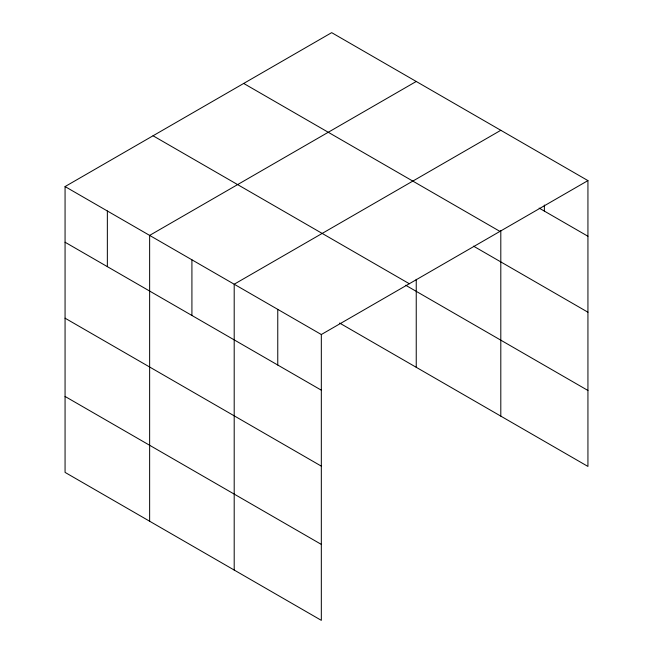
<?xml version="1.0" encoding="UTF-8"?>
<svg xmlns="http://www.w3.org/2000/svg" width="653" height="653" viewBox="0 0 653 653"><rect width="100%" height="100%" fill="white"/><g stroke="black" fill="none" stroke-linecap="round" stroke-linejoin="round"><path stroke-width="0.98" d="M587.937 180.603L331.675 32.65L65.063 186.57L65.063 472.397L321.325 620.35L321.325 334.524L587.937 180.603L587.937 466.43L339.601 323.055M500.802 230.517L500.802 416.124M416.239 81.47L149.635 235.398L149.635 521.225M500.802 130.298L234.198 284.218L234.198 570.045M539.141 208.087L587.937 236.255M243.691 83.445L499.953 231.399M473.498 246.14L587.937 312.216M153.047 135.775L409.309 283.729M405.668 285.239L587.937 390.47M65.063 186.57L321.325 334.524M65.063 242.23L321.325 390.184M65.063 318.182L321.325 466.136M65.063 396.444L321.325 544.398M544.365 205.034L544.365 211.107M416.239 279.304L416.239 367.296M277.762 309.375L277.762 365.027M191.917 259.812L191.917 315.464M107.353 210.984L107.353 266.644"/></g></svg>
